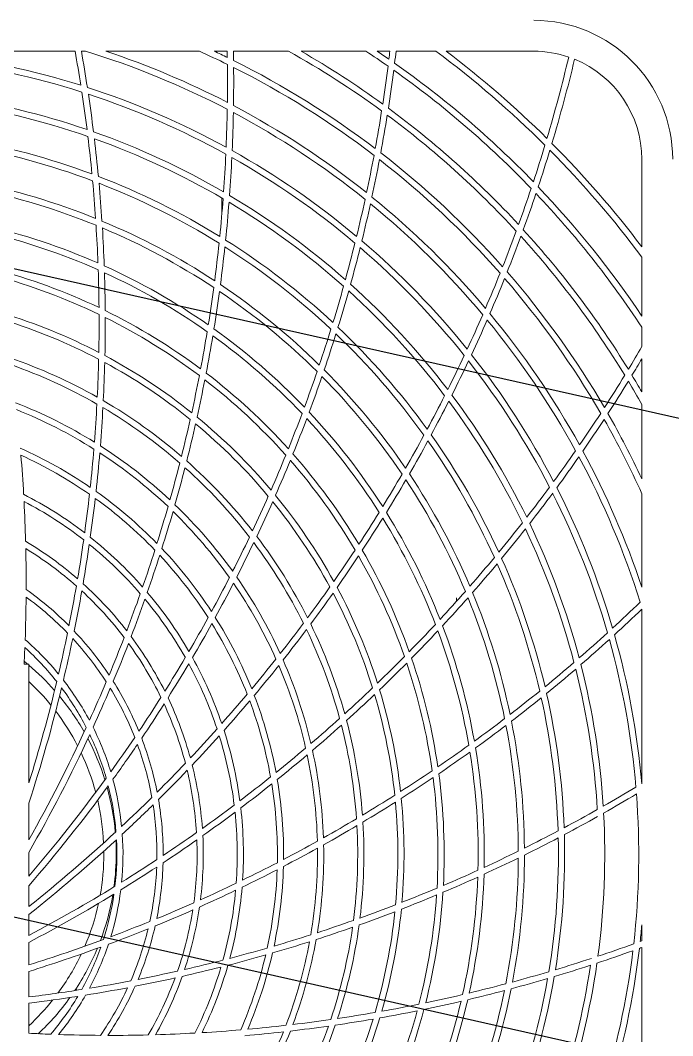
# Model space of a CAD drawing. Header units: millimetres. Extents: x -5096 to 255006, y -2833 to 77941.
# Drawn here: x 213938 to 214495, y 34994 to 35861 of the extents above; entities that cross this region are included whole.
import ezdxf

# ---------------------------------------------------------------- set-up
doc = ezdxf.new("R2010")
doc.units = ezdxf.units.MM
doc.layers.add('图框', color=7, linetype='Continuous', lineweight=0)

# ---------------------------------------------------------------- blocks, each defined once
blk = doc.blocks.new('A$C502410BE')
for p, q in [((13107.09, 7541.82), (17187.6, 6625.49)), ((13107.09, 6988.6), (17187.6, 6072.27))]:
    blk.add_line(p, q)
at = {"layer": '图框', "color": 1, "linetype": 'Continuous'}
for p, q in [((14854.33, 7319.36), (14976.37, 7319.36)), ((14981.73, 7319.36), (14985.37, 7319.36)), ((15002.67, 7319.36), (15082.43, 7319.36)), ((15095.09, 7319.36), (15106.19, 7319.36)), ((15111.46, 7319.36), (15158.58, 7319.36)), ((15169.26, 7319.36), (15224.56, 7319.36)), ((15234.1, 7319.36), (15245, 7319.36)), ((15250.31, 7319.36), (15284.34, 7319.36)), ((15293.13, 7319.36), (15367.82, 7319.36)), ((15460.07, 7227.1), (15460.07, 7152.41)), ((15101.61, 7180.1), (15101.61, 7194.06)), ((15460.07, 7143.63), (15460.07, 7093.38)), ((15460.07, 7083.85), (15460.07, 7067.26)), ((15460.01, 7071.59), (15460.07, 7071.59)), ((15460.07, 7056.84), (15460.07, 7028.54)), ((15460.07, 7017.87), (15460.07, 6954.37)), ((15460.07, 6966.16), (15460.01, 6966.16)), ((15460.07, 6960.89), (15460.01, 6960.89)), ((15459.49, 6955.62), (15460.07, 6955.62)), ((15460.07, 6941.72), (15460.07, 6861.95)), ((15301.93, 6852.82), (15301.93, 6849.89)), ((15460.07, 6843.21), (15460.07, 6694.24)), ((14932.81, 6796.15), (14936.87, 6796.15)), ((14936.87, 6796.15), (14936.87, 6694.91)), ((14936.87, 6677.58), (14936.87, 6646.32)), ((14936.87, 6635.64), (14936.87, 6615.3)), ((14936.87, 6607.22), (14936.87, 6589.4)), ((14936.87, 6582.66), (14936.87, 6564.81)), ((15460.07, 6573.89), (15460.07, 6560.11)), ((14936.87, 6558.84), (14936.87, 6539.59)), ((15460.07, 6554.49), (15460.07, 6432.45)), ((14936.87, 6534.07), (14936.87, 6512.27)), ((14977.25, 6519.43), (14977.77, 6517.99)), ((14936.87, 6506.96), (14936.87, 6481.3))]:
    blk.add_line(p, q, dxfattribs=at)
for centre, radius, start, end in [((15367.82, 7227.1), 118.61, 0, 90), ((14774.77, 6634.05), 687.94, 72.53627, 83.29574), ((13678.95, 7087.96), 1317.89, 8.83123, 10.1127), ((13678.95, 7087.96), 1323.17, 8.71727, 10.07199), ((14774.77, 6634.05), 716.93, 62.46077, 72.91742), ((14774.77, 6634.05), 722.21, 62.67052, 71.60528), ((14774.77, 6634.05), 751.2, 63.80521, 65.82245), ((14774.77, 6634.05), 756.47, 64.00828, 64.94793), ((13788.56, 7293.02), 1317.89, 0.91281, 1.14524), ((13788.56, 7293.02), 1323.17, 0.79592, 1.14067), ((14774.77, 6634.05), 785.47, 53.85906, 60.7485), ((14774.77, 6634.05), 790.74, 54.05645, 60.07357), ((14774.77, 6634.05), 819.73, 55.12825, 56.72145), ((14774.77, 6634.05), 825, 55.32076, 56.16772), ((13936.07, 7472.76), 1317.89, 353.01527, 353.31584), ((13936.07, 7472.76), 1323.17, 352.89446, 353.34259), ((14774.77, 6634.05), 854, 45.11776, 53.36654), ((14774.77, 6634.05), 859.27, 45.30609, 52.8964), ((15367.82, 7227.1), 92.25, 71.09577, 90), ((14115.8, 7620.26), 1317.89, 343.45116, 346.57936), ((14774.77, 6634.05), 682.67, 72.31867, 83.07452), ((13788.56, 7293.02), 1317.89, 359.2448, 0.65588), ((13788.56, 7293.02), 1323.17, 359.12951, 0.53924), ((14774.77, 6634.05), 756.47, 52.75828, 63.55989), ((14774.77, 6634.05), 751.2, 52.55521, 63.35388), ((13936.07, 7472.76), 1317.89, 351.33606, 352.75651), ((14774.77, 6634.05), 825, 44.07076, 54.90673), ((14115.8, 7620.26), 1323.17, 343.32809, 346.55064), ((15367.82, 7227.1), 92.25, 0, 67.79558), ((13936.07, 7472.76), 1323.17, 351.21732, 352.63604), ((14774.77, 6634.05), 819.73, 43.87825, 54.7118), ((14774.77, 6634.05), 687.94, 61.28627, 72.04575), ((14774.77, 6634.05), 653.68, 71.09721, 81.8319), ((13678.95, 7087.96), 1317.89, 7.17125, 8.57564), ((14774.77, 6634.05), 682.67, 61.06867, 71.82452), ((13678.95, 7087.96), 1323.17, 7.05833, 8.46186), ((14774.77, 6634.05), 648.4, 70.87034, 81.60096), ((14774.77, 6634.05), 722.21, 51.42052, 62.20218), ((14774.77, 6634.05), 790.74, 42.80644, 53.62607), ((13788.56, 7293.02), 1317.89, 357.58123, 358.9886), ((13788.56, 7293.02), 1323.17, 357.46727, 358.87353), ((14774.77, 6634.05), 716.93, 51.21077, 61.98917), ((13936.07, 7472.76), 1317.89, 349.66281, 351.07826), ((13936.07, 7472.76), 1323.17, 349.54592, 350.95982), ((14774.77, 6634.05), 785.47, 42.60906, 53.42603), ((14774.77, 6634.05), 619.41, 69.59318, 80.30002), ((13678.95, 7087.96), 1317.89, 5.51394, 6.91613), ((14774.77, 6634.05), 653.68, 59.84721, 70.5819), ((13678.95, 7087.96), 1323.17, 5.40171, 6.80334), ((14774.77, 6634.05), 648.4, 59.62033, 70.35096), ((14774.77, 6634.05), 614.14, 69.35526, 80.05751), ((14115.8, 7620.26), 1317.89, 341.76527, 343.19133), ((14774.77, 6634.05), 859.27, 37.1036, 44.90693), ((13788.56, 7293.02), 1317.89, 355.92125, 357.32563), ((13788.56, 7293.02), 1323.17, 355.80833, 357.21186), ((14774.77, 6634.05), 682.67, 49.81867, 60.57452), ((14774.77, 6634.05), 687.94, 50.03627, 60.79574), ((13936.07, 7472.76), 1317.89, 347.9948, 349.40588), ((13936.07, 7472.76), 1323.17, 347.87951, 349.28924), ((14774.77, 6634.05), 751.2, 41.30521, 52.10388), ((14774.77, 6634.05), 756.47, 41.50828, 52.30989), ((14115.8, 7620.26), 1323.17, 341.64446, 343.06862), ((14774.77, 6634.05), 854, 36.63346, 44.71639), ((14774.77, 6634.05), 619.41, 58.34318, 69.05002), ((14774.77, 6634.05), 585.15, 68.0116, 78.68691), ((14774.77, 6634.05), 579.87, 67.76044, 78.43053), ((13678.95, 7087.96), 1317.89, 3.85824, 5.25914), ((14774.77, 6634.05), 614.14, 58.10526, 68.80751), ((13678.95, 7087.96), 1323.17, 3.7463, 5.14698), ((14115.8, 7620.26), 1317.89, 340.08606, 341.50651), ((14774.77, 6634.05), 825, 33.83228, 43.65672), ((13788.56, 7293.02), 1317.89, 354.26394, 355.66613), ((14774.77, 6634.05), 653.68, 48.59721, 59.3319), ((13936.07, 7472.76), 1317.89, 346.33123, 347.7386), ((14774.77, 6634.05), 722.21, 40.17052, 50.95217), ((14115.8, 7620.26), 1323.17, 339.96732, 341.38604), ((14774.77, 6634.05), 819.73, 33.27855, 43.4618), ((13788.56, 7293.02), 1323.17, 354.15171, 355.55334), ((14774.77, 6634.05), 648.4, 48.37034, 59.10096), ((13936.07, 7472.76), 1323.17, 346.21727, 347.62353), ((14774.77, 6634.05), 716.93, 39.96077, 50.73917), ((14774.77, 6634.05), 550.88, 66.33664, 76.97601), ((13678.95, 7087.96), 1317.89, 2.20295, 3.60359), ((14774.77, 6634.05), 585.15, 56.7616, 67.43691), ((13678.95, 7087.96), 1323.17, 2.09082, 3.49165), ((14774.77, 6634.05), 579.87, 56.51044, 67.18053), ((14774.77, 6634.05), 790.74, 31.55645, 42.37607), ((14774.77, 6634.05), 545.61, 66.06946, 76.70285), ((14774.77, 6634.05), 619.41, 47.09318, 57.80002), ((14774.77, 6634.05), 687.94, 38.78627, 49.54574), ((14115.8, 7620.26), 1317.89, 338.41281, 339.82826), ((14115.8, 7620.26), 1323.17, 338.29592, 339.70982), ((14774.77, 6634.05), 785.47, 31.35906, 42.17603), ((13788.56, 7293.02), 1317.89, 352.60824, 354.00914), ((13788.56, 7293.02), 1323.17, 352.4963, 353.89698), ((14774.77, 6634.05), 614.14, 46.85526, 57.55751), ((13936.07, 7472.76), 1317.89, 344.67125, 346.07564), ((13936.07, 7472.76), 1323.17, 344.55833, 345.96186), ((14774.77, 6634.05), 682.67, 38.56867, 49.32452), ((14774.77, 6634.05), 516.61, 64.54816, 75.14618), ((13678.95, 7087.96), 1317.89, 0.54661, 1.94824), ((14774.77, 6634.05), 550.88, 55.08664, 65.72602), ((14774.77, 6634.05), 511.34, 64.26136, 74.85246), ((13676.38, 7087.9), 1325.74, 0.43535, 1.83494), ((14774.77, 6634.05), 545.61, 54.81946, 65.45285), ((14115.8, 7620.26), 1317.89, 336.7448, 338.15588), ((14115.8, 7620.26), 1323.17, 336.62951, 338.03924), ((14774.77, 6634.05), 751.2, 30.05521, 40.85388), ((14774.77, 6634.05), 756.47, 30.25828, 41.05989), ((13788.56, 7293.02), 1317.89, 350.95295, 352.35359), ((13788.56, 7293.02), 1323.17, 350.84082, 352.24165), ((14774.77, 6634.05), 579.87, 45.26044, 55.93053), ((14774.77, 6634.05), 585.15, 45.5116, 56.18691), ((13936.07, 7472.76), 1317.89, 343.01394, 344.41613), ((13936.07, 7472.76), 1323.17, 342.90171, 344.30334), ((14774.77, 6634.05), 648.4, 37.12033, 47.85096), ((14774.77, 6634.05), 653.68, 37.34721, 48.0819), ((14774.77, 6634.05), 516.61, 53.29816, 63.89618), ((14774.77, 6634.05), 482.35, 62.61996, 73.16989), ((14774.77, 6634.05), 477.08, 62.30885, 72.85067), ((13678.95, 7087.96), 1317.89, 358.88747, 0.29159), ((13678.95, 7087.96), 1323.17, 358.77314, 0.17853), ((14774.77, 6634.05), 511.34, 53.01136, 63.60246), ((14115.8, 7620.26), 1317.89, 335.08123, 336.4886), ((14115.8, 7620.26), 1323.17, 334.96727, 336.37353), ((14774.77, 6634.05), 716.93, 28.71077, 39.48917), ((14774.77, 6634.05), 722.21, 28.92052, 39.70218), ((13788.56, 7293.02), 1317.89, 349.29661, 350.69824), ((14774.77, 6634.05), 550.88, 43.83664, 54.47601), ((13936.07, 7472.76), 1317.89, 341.35825, 342.75914), ((14774.77, 6634.05), 619.41, 35.84318, 46.55002), ((13788.56, 7293.02), 1323.17, 349.18373, 350.58602), ((14774.77, 6634.05), 545.61, 43.56946, 54.2028), ((13936.07, 7472.76), 1323.17, 341.2463, 342.64698), ((14774.77, 6634.05), 614.14, 35.60527, 46.30751), ((14320.87, 7729.87), 1317.89, 328.83606, 329.81598), ((14774.77, 6634.05), 448.08, 60.51736, 71.01065), ((13678.95, 7087.96), 1317.89, 357.22331, 358.63184), ((13678.95, 7087.96), 1323.17, 357.10664, 358.5172), ((14774.77, 6634.05), 477.08, 51.05885, 61.60062), ((14774.77, 6634.05), 482.35, 51.36996, 61.91989), ((14115.8, 7620.26), 1317.89, 333.42125, 334.82564), ((14115.8, 7620.26), 1323.17, 333.30833, 334.71186), ((14774.77, 6634.05), 682.67, 27.31867, 38.07452), ((14774.77, 6634.05), 687.94, 27.53627, 38.29575), ((14320.87, 7729.87), 1323.17, 328.71732, 329.42581), ((15460.07, 7058.41), 2.64, 257.13411, 270), ((14774.77, 6634.05), 442.81, 60.17561, 70.65925), ((14774.77, 6634.05), 516.61, 42.04816, 52.64618), ((13936.07, 7472.76), 1317.89, 339.70295, 341.10359), ((14774.77, 6634.05), 585.15, 34.2616, 44.93691), ((13788.56, 7293.02), 1317.89, 347.63747, 349.04159), ((13788.56, 7293.02), 1323.17, 347.52314, 348.92852), ((14774.77, 6634.05), 511.34, 41.76136, 52.35236), ((13936.07, 7472.76), 1323.17, 339.59082, 340.99165), ((14774.77, 6634.05), 579.87, 34.01044, 44.68053), ((14320.87, 7729.87), 1317.89, 327.16281, 328.57827), ((14320.87, 7729.87), 1323.17, 327.04592, 328.45982), ((14774.77, 6634.05), 785.47, 29.2515, 30.92603), ((14774.77, 6634.05), 790.74, 29.92643, 31.12607), ((14774.77, 6634.05), 413.82, 58.19327, 68.61883), ((14774.77, 6634.05), 448.08, 49.26736, 59.76066), ((14115.8, 7620.26), 1317.89, 331.76394, 333.16613), ((14115.8, 7620.26), 1323.17, 331.65171, 333.05334), ((14774.77, 6634.05), 648.4, 25.87033, 36.60096), ((14774.77, 6634.05), 653.68, 26.09721, 36.8319), ((14774.77, 6634.05), 408.55, 57.81219, 68.22608), ((13678.95, 7087.96), 1317.89, 355.5512, 356.96666), ((13678.95, 7087.96), 1323.17, 355.43106, 356.84953), ((14774.77, 6634.05), 442.81, 48.92561, 59.4092), ((13936.07, 7472.76), 1317.89, 338.04661, 339.44824), ((14774.77, 6634.05), 550.88, 32.58664, 43.22602), ((14320.87, 7729.87), 1317.89, 325.4948, 326.90588), ((14774.77, 6634.05), 756.47, 25.05207, 29.80989), ((13788.56, 7293.02), 1317.89, 345.97331, 347.38184), ((13788.56, 7293.02), 1323.17, 345.85664, 347.26718), ((14774.77, 6634.05), 477.08, 39.80885, 50.35051), ((14774.77, 6634.05), 482.35, 40.11996, 50.66989), ((13936.07, 7472.76), 1323.17, 337.93373, 339.33603), ((14774.77, 6634.05), 545.61, 32.31946, 42.95285), ((14320.87, 7729.87), 1323.17, 325.37951, 326.78924), ((14774.77, 6634.05), 751.2, 24.17754, 29.60388), ((14115.8, 7620.26), 1317.89, 330.10824, 331.50914), ((14115.8, 7620.26), 1323.17, 329.9963, 331.39698), ((14774.77, 6634.05), 614.14, 24.35527, 35.05751), ((14774.77, 6634.05), 619.41, 24.59318, 35.30002), ((14774.77, 6634.05), 379.55, 55.58195, 65.92492), ((13678.95, 7087.96), 1317.89, 353.86718, 355.29301), ((13678.95, 7087.96), 1323.17, 353.74208, 355.1722), ((14774.77, 6634.05), 408.55, 46.5622, 56.97601), ((14774.77, 6634.05), 413.82, 46.94327, 57.36883), ((14774.77, 6634.05), 516.61, 30.79816, 41.39618), ((14320.87, 7729.87), 1317.89, 323.83123, 325.2386), ((14774.77, 6634.05), 722.21, 18.39472, 28.45217), ((14774.77, 6634.05), 374.28, 55.14919, 65.4778), ((13611.45, 6865.45), 1323.17, 3.28344, 4.73068), ((13788.56, 7293.02), 1317.89, 344.3012, 345.71666), ((14774.77, 6634.05), 448.08, 38.01736, 48.51065), ((13936.07, 7472.76), 1317.89, 336.38748, 337.79159), ((13936.07, 7472.76), 1323.17, 336.27314, 337.67853), ((14774.77, 6634.05), 511.34, 30.51136, 41.10242), ((14320.87, 7729.87), 1323.17, 323.71727, 325.12353), ((14774.77, 6634.05), 716.93, 17.46077, 28.23917), ((13788.56, 7293.02), 1323.17, 344.18106, 345.59951), ((14774.77, 6634.05), 442.81, 37.67561, 48.15905), ((14115.8, 7620.26), 1317.89, 328.45295, 329.85359), ((14774.77, 6634.05), 585.15, 23.0116, 33.68691), ((14115.8, 7620.26), 1323.17, 328.34082, 329.74164), ((14774.77, 6634.05), 579.87, 22.76044, 33.43049), ((14774.77, 6634.05), 345.29, 52.58841, 62.82817), ((13678.95, 7087.96), 1317.89, 352.16558, 353.60671), ((14774.77, 6634.05), 379.55, 44.33195, 54.67492), ((14320.87, 7729.87), 1317.89, 322.17125, 323.57564), ((14320.87, 7729.87), 1323.17, 322.05833, 323.46186), ((14774.77, 6634.05), 682.67, 16.06867, 26.82452), ((14774.77, 6634.05), 687.94, 16.28627, 27.04575), ((13611.45, 6865.45), 1323.17, 1.54569, 3.01829), ((14774.77, 6634.05), 340.02, 52.0857, 62.30722), ((13678.95, 7087.96), 1323.17, 352.03344, 353.48066), ((14774.77, 6634.05), 374.28, 43.89919, 54.22767), ((14774.77, 6634.05), 413.82, 35.69327, 46.11883), ((13936.07, 7472.76), 1317.89, 334.72331, 336.13184), ((13936.07, 7472.76), 1323.17, 334.60664, 336.01719), ((14774.77, 6634.05), 477.08, 28.55885, 39.10061), ((14774.77, 6634.05), 482.35, 28.86996, 39.41989), ((13788.56, 7293.02), 1317.89, 342.61718, 344.04301), ((13788.56, 7293.02), 1323.17, 342.49208, 343.92219), ((14774.77, 6634.05), 408.55, 35.3122, 45.72583), ((14115.8, 7620.26), 1317.89, 326.79661, 328.19824), ((14774.77, 6634.05), 550.88, 21.33664, 31.97601), ((14115.8, 7620.26), 1323.17, 326.68373, 328.08601), ((14774.77, 6634.05), 545.61, 21.06946, 31.70277), ((14320.87, 7729.87), 1317.89, 320.51394, 321.91613), ((14774.77, 6634.05), 653.68, 14.84721, 25.5819), ((14320.87, 7729.87), 1323.17, 320.40171, 321.80334), ((14774.77, 6634.05), 648.4, 14.62033, 25.35096), ((14774.77, 6634.05), 311.02, 49.06925, 59.17574), ((13678.95, 7087.96), 1317.89, 350.43789, 351.90175), ((13678.95, 7087.96), 1323.17, 350.29569, 351.76828), ((14774.77, 6634.05), 340.02, 40.8357, 51.0571), ((14774.77, 6634.05), 345.29, 41.33841, 51.57817), ((13936.07, 7472.76), 1317.89, 333.0512, 334.46666), ((13936.07, 7472.76), 1323.17, 332.93106, 334.34952), ((14774.77, 6634.05), 442.81, 26.42561, 36.9092), ((14774.77, 6634.05), 448.08, 26.76736, 37.26065), ((14774.77, 6634.05), 305.75, 48.46826, 58.55066), ((13611.45, 6865.45), 1323.17, 359.76339, 1.2749), ((13788.56, 7293.02), 1317.89, 340.91558, 342.35671), ((13788.56, 7293.02), 1323.17, 340.78344, 342.23065), ((14774.77, 6634.05), 374.28, 32.64919, 42.97759), ((14774.77, 6634.05), 379.55, 33.08195, 43.42492), ((14115.8, 7620.26), 1317.89, 325.13748, 326.54159), ((14774.77, 6634.05), 516.61, 19.54816, 30.14618), ((14115.8, 7620.26), 1323.17, 325.02314, 326.42851), ((14774.77, 6634.05), 511.34, 19.26136, 29.85233), ((14320.87, 7729.87), 1317.89, 318.85824, 320.25914), ((14320.87, 7729.87), 1323.17, 318.7463, 320.14698), ((14774.77, 6634.05), 614.14, 13.10527, 23.80751), ((14774.77, 6634.05), 619.41, 13.34318, 24.05002), ((13678.95, 7087.96), 1317.89, 348.67034, 350.169), ((14774.77, 6634.05), 311.02, 37.81925, 47.92574), ((13936.07, 7472.76), 1317.89, 331.36718, 332.79301), ((13936.07, 7472.76), 1323.17, 331.24208, 332.67221), ((14774.77, 6634.05), 408.55, 24.0622, 34.47603), ((14774.77, 6634.05), 413.82, 24.44327, 34.86883), ((14774.77, 6634.05), 276.76, 44.79548, 54.72186), ((13678.95, 7087.96), 1323.17, 348.51339, 350.0249), ((14774.77, 6634.05), 305.75, 37.21826, 47.30066), ((13788.56, 7293.02), 1317.89, 339.18789, 340.65175), ((14774.77, 6634.05), 345.29, 30.08841, 40.32817), ((14115.8, 7620.26), 1317.89, 323.47331, 324.88184), ((14115.8, 7620.26), 1323.17, 323.35664, 324.76717), ((14774.77, 6634.05), 477.08, 17.30885, 27.8505), ((14774.77, 6634.05), 482.35, 17.61996, 28.16989), ((14320.87, 7729.87), 1317.89, 317.20295, 318.60359), ((14774.77, 6634.05), 585.15, 11.7616, 22.43691), ((13611.45, 6865.45), 1323.17, 357.90879, 359.48373), ((14774.77, 6634.05), 271.49, 44.04922, 53.94197), ((13788.56, 7293.02), 1323.17, 339.04569, 340.51827), ((14774.77, 6634.05), 340.02, 29.5857, 39.80705), ((14320.87, 7729.87), 1323.17, 317.09082, 318.49165), ((14774.77, 6634.05), 579.87, 11.51044, 22.18053), ((14543.37, 7797.37), 1317.89, 312.58123, 313.9886), ((14543.37, 7797.37), 1323.17, 312.46727, 313.85296), ((13936.07, 7472.76), 1317.89, 329.66559, 331.10671), ((13936.07, 7472.76), 1323.17, 329.53344, 330.98067), ((14774.77, 6634.05), 374.28, 21.39919, 31.72771), ((14774.77, 6634.05), 379.55, 21.83195, 32.17492), ((14115.8, 7620.26), 1317.89, 321.8012, 323.21666), ((14774.77, 6634.05), 448.08, 15.51736, 26.01065), ((14320.87, 7729.87), 1317.89, 315.54661, 316.94824), ((14774.77, 6634.05), 550.88, 10.08664, 20.72602), ((13678.95, 7087.96), 1317.89, 346.83858, 348.39355), ((14774.77, 6634.05), 276.76, 33.54548, 43.47187), ((14774.77, 6634.05), 311.02, 26.56935, 36.67574), ((14115.8, 7620.26), 1323.17, 321.68106, 323.0995), ((14774.77, 6634.05), 442.81, 15.17561, 25.65907), ((14320.87, 7729.87), 1323.17, 315.43373, 316.83603), ((14774.77, 6634.05), 545.61, 9.81946, 20.45285), ((14543.37, 7797.37), 1317.89, 310.92125, 312.32563), ((14774.77, 6634.05), 687.94, 5.01936, 15.79575), ((14774.77, 6634.05), 242.49, 39.37159, 49.03724), ((13678.95, 7087.96), 1323.17, 346.65879, 348.23373), ((14774.77, 6634.05), 271.49, 32.79922, 42.69197), ((13788.56, 7293.02), 1317.89, 337.42034, 338.919), ((13788.56, 7293.02), 1323.17, 337.26339, 338.7749), ((14774.77, 6634.05), 305.75, 25.96826, 36.05066), ((14543.37, 7797.37), 1323.17, 310.80833, 312.21186), ((14774.77, 6634.05), 682.67, 4.81867, 15.57452), ((13611.45, 6865.45), 1323.17, 356.99794, 357.61408), ((14774.77, 6634.05), 237.22, 38.39447, 48.00884), ((14320.87, 7729.87), 1317.89, 313.88748, 315.29159), ((14800.6, 6634.58), 210.86, 50.01833, 51.12647), ((14800.6, 6634.58), 210.86, 41.3553, 49.74054), ((13936.07, 7472.76), 1317.89, 327.9379, 329.40175), ((13936.07, 7472.76), 1323.17, 327.79569, 329.26829), ((14774.77, 6634.05), 340.02, 18.3357, 28.55722), ((14774.77, 6634.05), 345.29, 18.83841, 29.07817), ((14115.8, 7620.26), 1317.89, 320.11718, 321.54301), ((14115.8, 7620.26), 1323.17, 319.99208, 321.42218), ((14774.77, 6634.05), 408.55, 12.8122, 23.22588), ((14774.77, 6634.05), 413.82, 13.19327, 23.61883), ((14320.87, 7729.87), 1323.17, 313.77314, 315.17853), ((14774.77, 6634.05), 511.34, 8.01136, 18.60246), ((14774.77, 6634.05), 516.61, 8.29816, 18.89617), ((14543.37, 7797.37), 1317.89, 309.26394, 310.66613), ((14774.77, 6634.05), 653.68, 3.59721, 14.3319), ((14543.37, 7797.37), 1323.17, 309.15171, 310.55334), ((14774.77, 6634.05), 648.4, 3.37034, 14.10096), ((14800.6, 6634.58), 200.32, 39.24967, 47.13579), ((13678.95, 7087.96), 1317.89, 342.64839, 346.5485), ((13678.95, 7087.96), 1323.17, 341.93195, 346.36408), ((14774.77, 6634.05), 237.22, 27.14447, 36.75884), ((14774.77, 6634.05), 242.49, 28.12159, 37.78723), ((13788.56, 7293.02), 1317.89, 335.58858, 337.14355), ((14774.77, 6634.05), 276.76, 22.29556, 32.22186), ((14800.6, 6634.58), 210.86, 29.51515, 39.59231), ((13788.56, 7293.02), 1323.17, 335.40879, 336.98373), ((14774.77, 6634.05), 271.49, 21.54922, 31.44197), ((13936.07, 7472.76), 1317.89, 326.17035, 327.669), ((14774.77, 6634.05), 311.02, 15.31925, 25.42574), ((14115.8, 7620.26), 1317.89, 318.41559, 319.85671), ((14774.77, 6634.05), 379.55, 10.58196, 20.92492), ((14320.87, 7729.87), 1317.89, 312.22331, 313.63184), ((14320.87, 7729.87), 1323.17, 312.10664, 313.5172), ((14774.77, 6634.05), 477.08, 6.05885, 16.60062), ((14774.77, 6634.05), 482.35, 6.36996, 16.91989), ((14543.37, 7797.37), 1317.89, 307.60824, 309.00914), ((14543.37, 7797.37), 1323.17, 307.4963, 308.89698), ((14774.77, 6634.05), 614.14, 1.85526, 12.55751), ((14774.77, 6634.05), 619.41, 2.09318, 12.80002), ((13936.07, 7472.76), 1323.17, 326.01339, 327.5249), ((14774.77, 6634.05), 305.75, 14.71826, 24.80066), ((14115.8, 7620.26), 1323.17, 318.28344, 319.73065), ((14774.77, 6634.05), 374.28, 10.14919, 20.47756), ((14800.6, 6634.58), 200.32, 27.34925, 37.35513), ((13788.56, 7293.02), 1317.89, 330.61317, 335.2985), ((14774.77, 6634.05), 242.49, 16.87159, 26.53724), ((14320.87, 7729.87), 1317.89, 310.5512, 311.96666), ((14320.87, 7729.87), 1323.17, 310.43106, 311.84953), ((14774.77, 6634.05), 442.81, 3.92561, 14.40922), ((14774.77, 6634.05), 448.08, 4.26736, 14.76066), ((14543.37, 7797.37), 1317.89, 305.95295, 307.35359), ((14543.37, 7797.37), 1323.17, 305.84082, 307.24165), ((14774.77, 6634.05), 579.87, 0.26044, 10.93053), ((14774.77, 6634.05), 585.15, 0.5116, 11.18691), ((13788.56, 7293.02), 1323.17, 330.20989, 335.11408), ((14800.6, 6634.58), 210.86, 17.37201, 27.73534), ((14774.77, 6634.05), 237.22, 15.89447, 25.50884), ((13936.07, 7472.76), 1317.89, 324.33858, 325.89355), ((14774.77, 6634.05), 276.76, 11.04548, 20.97186), ((14115.8, 7620.26), 1317.89, 316.68789, 318.15175), ((14115.8, 7620.26), 1323.17, 316.54569, 318.01827), ((14774.77, 6634.05), 340.02, 7.0857, 17.30705), ((14774.77, 6634.05), 345.29, 7.58841, 17.82817), ((13936.07, 7472.76), 1323.17, 324.15879, 325.73373), ((14774.77, 6634.05), 271.49, 10.29922, 20.19197), ((14320.87, 7729.87), 1317.89, 308.86718, 310.29301), ((14543.37, 7797.37), 1317.89, 304.29661, 305.69824), ((14774.77, 6634.05), 550.88, 358.83664, 9.47602), ((14800.6, 6634.58), 200.32, 15.12317, 25.43406), ((14320.87, 7729.87), 1323.17, 308.74208, 310.17221), ((14774.77, 6634.05), 408.55, 1.56219, 11.97604), ((14774.77, 6634.05), 413.82, 1.94327, 12.36883), ((14543.37, 7797.37), 1323.17, 304.18373, 305.58603), ((14774.77, 6634.05), 545.61, 358.56946, 9.20285), ((14115.8, 7620.26), 1317.89, 314.92035, 316.419), ((14774.77, 6634.05), 311.02, 4.06925, 14.17574), ((13936.07, 7472.76), 1317.89, 319.41105, 324.0485), ((14115.8, 7620.26), 1323.17, 314.76339, 316.2749), ((14774.77, 6634.05), 305.75, 3.46826, 13.55066), ((14320.87, 7729.87), 1317.89, 307.16559, 308.60671), ((14543.37, 7797.37), 1317.89, 302.63748, 304.04159), ((14543.37, 7797.37), 1323.17, 302.52314, 303.92853), ((14774.77, 6634.05), 511.34, 356.76136, 7.35246), ((14774.77, 6634.05), 516.61, 357.04816, 7.64618), ((13936.07, 7472.76), 1323.17, 319.14528, 323.86408), ((14800.6, 6634.58), 210.86, 4.94793, 15.56858), ((14774.77, 6634.05), 237.22, 4.64447, 14.25884), ((14774.77, 6634.05), 242.49, 5.62159, 15.28724), ((14320.87, 7729.87), 1323.17, 307.03344, 308.48067), ((14774.77, 6634.05), 374.28, 358.89919, 9.22775), ((14774.77, 6634.05), 379.55, 359.33196, 9.67492), ((14774.77, 7820.16), 1317.89, 299.67125, 301.07564), ((14115.8, 7620.26), 1317.89, 313.08858, 314.64355), ((14774.77, 6634.05), 276.76, 359.79548, 9.72187), ((14543.37, 7797.37), 1317.89, 300.97331, 302.38184), ((14774.77, 6634.05), 482.35, 355.11996, 5.66989), ((14774.77, 7820.16), 1323.17, 299.55833, 300.96186), ((14774.77, 6634.05), 682.67, 353.56867, 4.32452), ((14800.6, 6634.58), 200.32, 2.5941, 13.17886), ((14115.8, 7620.26), 1323.17, 312.90879, 314.48373), ((14774.77, 6634.05), 271.49, 359.04922, 8.94197), ((14320.87, 7729.87), 1317.89, 305.43789, 306.90175), ((14774.77, 6634.05), 345.29, 356.33841, 6.57817), ((14543.37, 7797.37), 1323.17, 300.85664, 302.2672), ((14774.77, 6634.05), 477.08, 354.80885, 5.35067), ((14774.77, 7820.16), 1317.89, 298.01394, 299.41613), ((14320.87, 7729.87), 1323.17, 305.29569, 306.76829), ((14774.77, 6634.05), 340.02, 355.8357, 6.05722), ((14543.37, 7797.37), 1317.89, 299.3012, 300.71666), ((14774.77, 7820.16), 1323.17, 297.90171, 299.30334), ((14774.77, 6634.05), 653.68, 352.34721, 3.0819), ((14543.37, 7797.37), 1323.17, 299.18106, 300.59953), ((14774.77, 6634.05), 442.81, 352.67561, 3.15924), ((14774.77, 6634.05), 448.08, 353.01736, 3.51066), ((14115.8, 7620.26), 1317.89, 308.53667, 312.7985), ((14115.8, 7620.26), 1323.17, 308.35493, 312.61408), ((14774.77, 6634.05), 237.22, 353.39447, 3.00884), ((14800.6, 6634.58), 210.86, 0, 3.11389), ((14774.77, 6634.05), 242.49, 354.37174, 4.03724), ((14320.87, 7729.87), 1323.17, 303.51339, 305.0249), ((14320.87, 7729.87), 1317.89, 303.67034, 305.169), ((14774.77, 6634.05), 305.75, 352.21826, 2.30066), ((14774.77, 6634.05), 311.02, 352.81925, 2.92574), ((14774.77, 7820.16), 1317.89, 296.35825, 297.75914), ((14774.77, 7820.16), 1323.17, 296.2463, 297.64698), ((14774.77, 6634.05), 614.14, 350.60527, 1.30751), ((14774.77, 6634.05), 619.41, 350.84318, 1.55002), ((14543.37, 7797.37), 1323.17, 297.49208, 298.92221), ((14543.37, 7797.37), 1317.89, 297.61718, 299.04301), ((14774.77, 6634.05), 408.55, 350.3122, 0.72607), ((14774.77, 6634.05), 413.82, 350.69327, 1.11883), ((14800.6, 6634.58), 200.32, 349.79416, 0), ((14800.6, 6634.58), 200.32, 0, 0.61175), ((14800.6, 6634.58), 210.86, 352.27417, 0), ((14320.87, 7729.87), 1317.89, 301.8386, 303.39355), ((14774.77, 7820.16), 1323.17, 294.59082, 295.99165), ((14774.77, 7820.16), 1317.89, 294.70295, 296.10359), ((14774.77, 6634.05), 579.87, 349.01044, 359.68053), ((14774.77, 6634.05), 585.15, 349.2616, 359.93691), ((14320.87, 7729.87), 1323.17, 301.65879, 303.23373), ((14774.77, 6634.05), 271.49, 347.79922, 357.69197), ((14774.77, 6634.05), 276.76, 348.54548, 358.47187), ((14543.37, 7797.37), 1323.17, 295.78344, 297.23066), ((14543.37, 7797.37), 1317.89, 295.91558, 297.35671), ((14774.77, 6634.05), 374.28, 347.64919, 357.97765), ((14774.77, 6634.05), 379.55, 348.08195, 358.42492), ((14774.77, 7820.16), 1317.89, 293.04661, 294.44824), ((14774.77, 7820.16), 1323.17, 292.93373, 294.33603), ((14774.77, 6634.05), 545.61, 347.31946, 357.95285), ((14774.77, 6634.05), 550.88, 347.58664, 358.22601), ((14320.87, 7729.87), 1317.89, 297.86682, 301.5485), ((14774.77, 6634.05), 242.49, 343.12159, 352.78724), ((14543.37, 7797.37), 1323.17, 294.04569, 295.51827), ((14543.37, 7797.37), 1317.89, 294.18789, 295.65175), ((14774.77, 6634.05), 340.02, 344.5857, 354.80708), ((14774.77, 6634.05), 345.29, 345.08841, 355.32817), ((14774.77, 7820.16), 1317.89, 291.38748, 292.79159), ((14320.87, 7729.87), 1323.17, 297.74601, 301.36408), ((14800.6, 6634.58), 210.86, 339.39141, 350.40231), ((14774.77, 6634.05), 237.22, 342.14447, 351.75884), ((14774.77, 7820.16), 1323.17, 291.27314, 292.67853), ((14774.77, 6634.05), 511.34, 345.51136, 356.10246), ((14774.77, 6634.05), 516.61, 345.79816, 356.39617), ((14800.6, 6634.58), 200.32, 336.76547, 347.76442), ((14543.37, 7797.37), 1323.17, 292.26339, 293.7749), ((14543.37, 7797.37), 1317.89, 292.42034, 293.919), ((14774.77, 6634.05), 305.75, 340.96826, 351.05066), ((14774.77, 6634.05), 311.02, 341.56925, 351.67574), ((14774.77, 7820.16), 1317.89, 289.72331, 291.13184), ((14774.77, 6634.05), 482.35, 343.86996, 354.41989), ((14774.77, 7820.16), 1317.89, 288.0512, 289.46666), ((14774.77, 7820.16), 1323.17, 289.60664, 291.0172), ((14774.77, 6634.05), 477.08, 343.55885, 354.10067), ((14543.37, 7797.37), 1323.17, 290.40879, 291.98373), ((14543.37, 7797.37), 1317.89, 290.58858, 292.14355), ((14774.77, 6634.05), 271.49, 336.54922, 346.44197), ((14774.77, 6634.05), 276.76, 337.2956, 347.22186), ((14774.77, 7820.16), 1323.17, 287.93106, 289.34953), ((14774.77, 6634.05), 442.81, 341.42561, 351.90921), ((14774.77, 6634.05), 448.08, 341.76736, 352.26066), ((14774.77, 6634.05), 687.94, 353.78627, 354.98286), ((14543.37, 7797.37), 1317.89, 287.37241, 290.2985), ((14774.77, 7820.16), 1323.17, 286.24208, 287.67221), ((14774.77, 7820.16), 1317.89, 286.36718, 287.79301), ((14774.77, 6634.05), 408.55, 339.06219, 349.47601), ((14774.77, 6634.05), 413.82, 339.44327, 349.86883), ((15006.17, 7797.37), 1317.89, 290.08123, 290.14632), ((14543.37, 7797.37), 1323.17, 287.30101, 290.11408), ((14800.6, 6634.58), 210.86, 326.35012, 337.47455), ((14774.77, 6634.05), 237.22, 330.89447, 340.50884), ((14774.77, 6634.05), 242.49, 331.87174, 341.53724), ((14774.77, 7820.16), 1317.89, 284.66559, 286.10671), ((15006.17, 7797.37), 1323.17, 288.30833, 289.71186), ((15006.17, 7797.37), 1317.89, 288.42125, 289.82564), ((14774.77, 6634.05), 682.67, 342.31867, 353.07452), ((14774.77, 6634.05), 687.94, 342.53627, 353.29574), ((15006.17, 7797.37), 1323.17, 289.96727, 290.06259), ((14800.6, 6634.58), 200.32, 323.56069, 334.67869), ((14774.77, 7820.16), 1317.89, 282.93789, 284.40175), ((14774.77, 7820.16), 1323.17, 284.53344, 285.98067), ((14774.77, 6634.05), 374.28, 336.39919, 346.72772), ((14774.77, 6634.05), 379.55, 336.83195, 347.17492), ((15006.17, 7797.37), 1317.89, 286.76394, 288.16613), ((14774.77, 7820.16), 1317.89, 281.17036, 282.669), ((14774.77, 7820.16), 1323.17, 282.79569, 284.26828), ((14774.77, 6634.05), 340.02, 333.3357, 343.55716), ((14774.77, 6634.05), 345.29, 333.8385, 344.07817), ((15006.17, 7797.37), 1317.89, 285.10825, 286.50914), ((15006.17, 7797.37), 1323.17, 286.65171, 288.05334), ((14774.77, 6634.05), 648.4, 340.87034, 351.60096), ((14774.77, 6634.05), 653.68, 341.09721, 351.8319), ((14774.77, 7820.16), 1317.89, 279.3386, 280.89355), ((14774.77, 7820.16), 1323.17, 281.01339, 282.5249), ((14774.77, 6634.05), 305.75, 329.71826, 339.80066), ((14774.77, 6634.05), 311.02, 330.3196, 340.42574), ((15006.17, 7797.37), 1323.17, 284.9963, 286.39698), ((14774.77, 6634.05), 614.14, 339.35527, 350.05751), ((14774.77, 6634.05), 619.41, 339.59318, 350.30002), ((14774.77, 7820.16), 1317.89, 277.06527, 279.0485), ((14774.77, 7820.16), 1323.17, 279.15879, 280.73373), ((14774.77, 6634.05), 271.49, 325.29922, 335.19197), ((14774.77, 6634.05), 276.76, 326.0461, 335.97187), ((15006.17, 7797.37), 1323.17, 283.34082, 284.74165), ((14774.77, 6634.05), 579.87, 337.76044, 348.43053), ((15006.17, 7797.37), 1317.89, 283.45295, 284.85359), ((14774.77, 6634.05), 585.15, 338.0116, 348.68691), ((14774.77, 7820.16), 1323.17, 277.03698, 278.86408), ((14800.6, 6634.58), 200.32, 312.86421, 321.40724), ((14800.6, 6634.58), 210.86, 313.21061, 324.38135), ((14774.77, 6634.05), 237.22, 319.64447, 329.25884), ((14774.77, 6634.05), 242.49, 320.62208, 330.28723), ((14774.77, 6634.05), 545.61, 336.06946, 346.70285), ((15006.17, 7797.37), 1323.17, 281.68373, 283.08603), ((15006.17, 7797.37), 1317.89, 281.79661, 283.19824), ((14774.77, 6634.05), 550.88, 336.33664, 346.97602), ((15006.17, 7797.37), 1317.89, 278.47331, 279.88184), ((14774.77, 6634.05), 511.34, 334.26136, 344.85246), ((15006.17, 7797.37), 1323.17, 280.02314, 281.42853), ((15006.17, 7797.37), 1317.89, 280.13747, 281.54159), ((14774.77, 6634.05), 516.61, 334.54816, 345.14618), ((15006.17, 7797.37), 1317.89, 276.8012, 278.21666), ((14774.77, 6634.05), 477.08, 332.30885, 342.85067), ((15006.17, 7797.37), 1323.17, 278.35664, 279.7672), ((14774.77, 6634.05), 482.35, 332.61996, 343.16989), ((15006.17, 7797.37), 1317.89, 271.68793, 273.15175), ((15006.17, 7797.37), 1317.89, 273.4156, 274.85671), ((14774.77, 6634.05), 408.55, 327.81219, 338.22608), ((15006.17, 7797.37), 1323.17, 274.99208, 276.42222), ((15006.17, 7797.37), 1317.89, 275.11718, 276.54301), ((14774.77, 6634.05), 413.82, 328.19327, 338.61883), ((14774.77, 6634.05), 442.81, 330.17561, 340.65925), ((15006.17, 7797.37), 1323.17, 276.68106, 278.09953), ((14774.77, 6634.05), 448.08, 330.51736, 341.01065), ((15006.17, 7797.37), 1317.89, 266.98592, 267.7985), ((15006.17, 7797.37), 1317.89, 268.08864, 269.64355), ((15006.17, 7797.37), 1317.89, 269.92041, 271.419)]:
    blk.add_arc(centre, radius, start, end, dxfattribs=at)

msp = doc.modelspace()

# ---------------------------------------------------------------- block references
msp.add_blockref('A$C502410BE', (199008.65, 28514.97))

doc.saveas('drawing.dxf')
